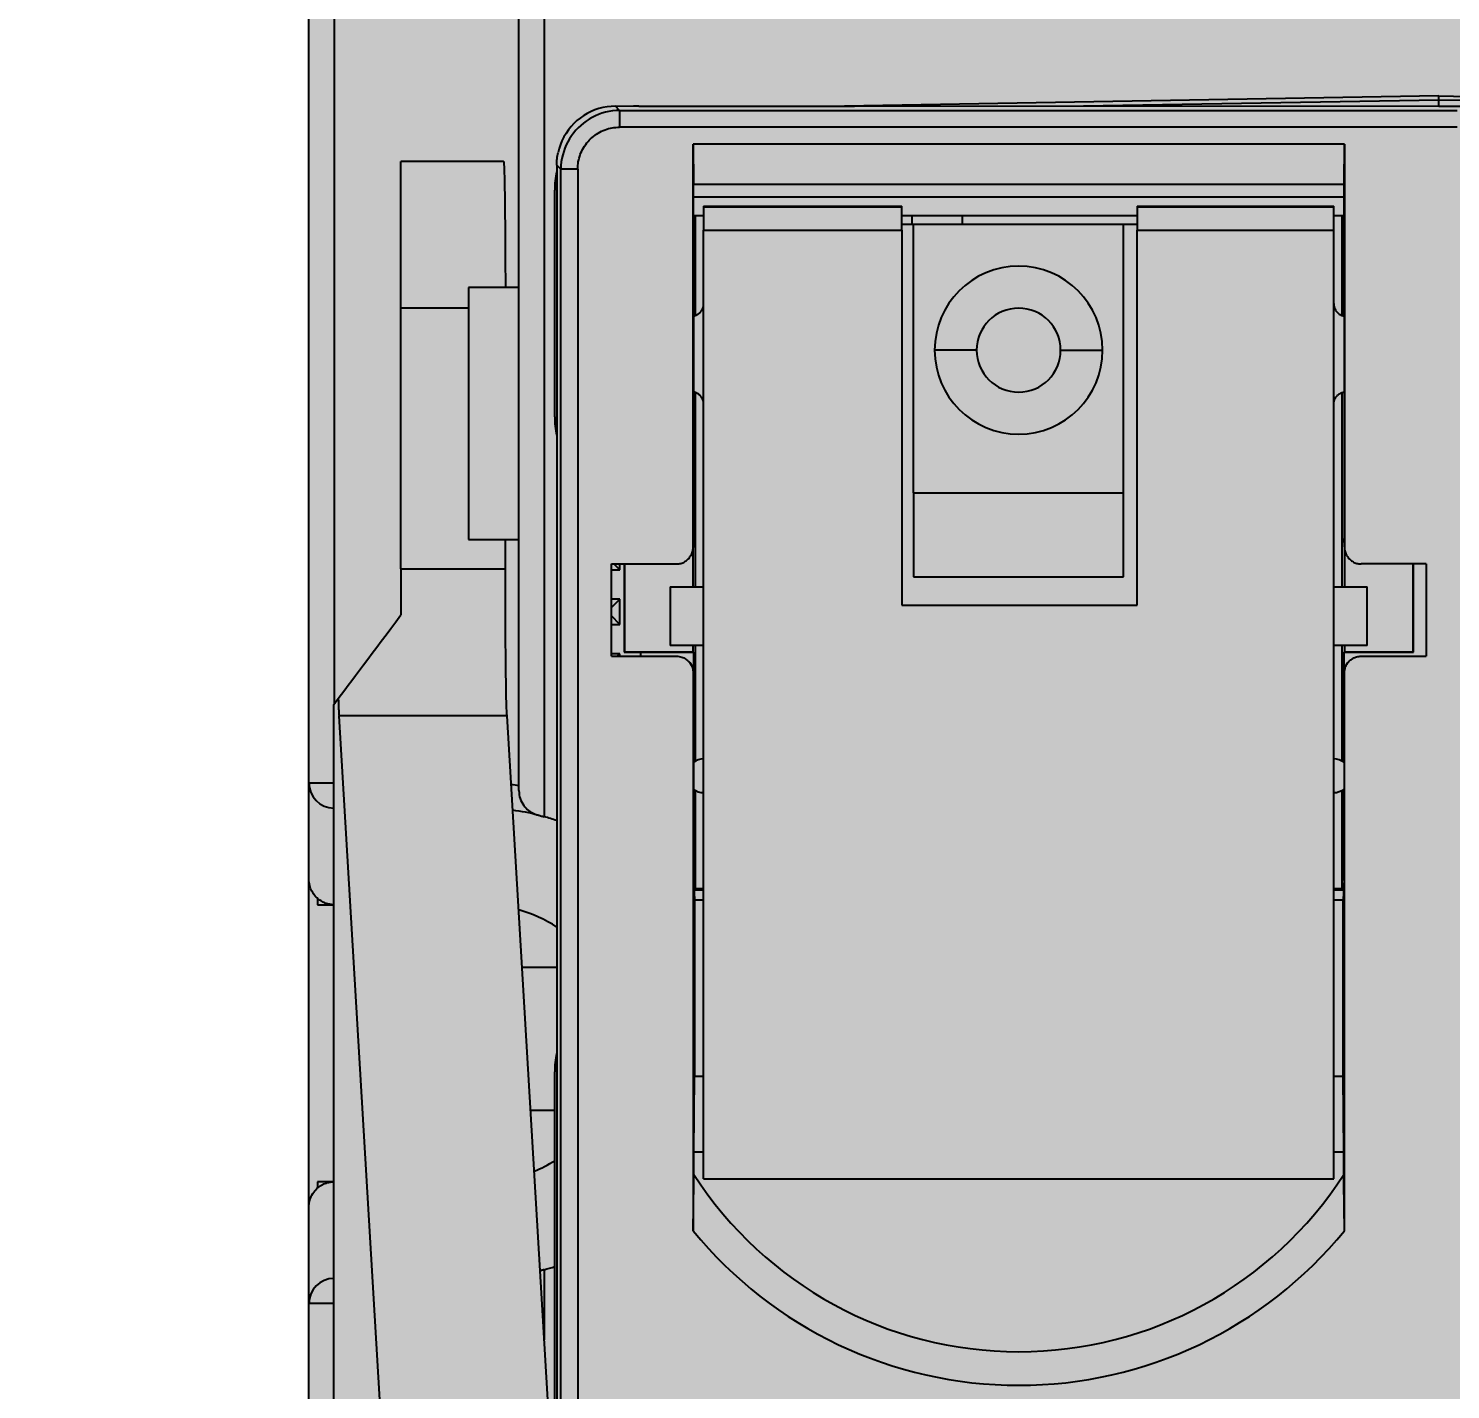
# Model space of a CAD drawing. Extents: x -20 to 1437, y -5898 to 436.
# Drawn here: x 911.7 to 928.63, y 73.53 to 89.74 of the extents above; entities that cross this region are included whole.
import ezdxf

# ---------------------------------------------------------------- set-up
doc = ezdxf.new("R2010")
doc.units = 0
doc.layers.add('MAIN-1', color=7, linetype='Continuous')
doc.layers.add('SYMS', color=7, linetype='Continuous')
doc.dimstyles.new('ISO-25', dxfattribs={"dimtxt": 2.5, "dimasz": 2.5, "dimexe": 1.25, "dimexo": 0.625, "dimtad": 1, "dimtxsty": 'Standard', "dimcen": 2.5, "dimadec": 0, "dimazin": 0, "dimtfac": 1, "dimtmove": 0, "dimatfit": 3, "dimfxl": 1, "dimarcsym": 0})

# ---------------------------------------------------------------- blocks, each defined once
blk = doc.blocks.new('*D43')
at = {"layer": 'Defpoints', "color": 0, "transparency": 16777216}
for p in [(1014.705, 432.767), (752.055, 274.435), (1014.705, -31.651)]:
    blk.add_point(p, dxfattribs=at)
at = {"layer": 'SYMS', "color": 0, "lineweight": -2, "transparency": 16777216}
for p, q in [((752.055, 275.06), (752.055, 434.017)), ((1014.705, -31.026), (1014.705, 434.017)), ((754.555, 432.767), (1012.205, 432.767))]:
    blk.add_line(p, q, dxfattribs=at)
at = {"layer": 'SYMS', "color": 0, "transparency": 16777216}
for points in [[(754.555, 433.183), (754.555, 432.35), (752.055, 432.767)], [(1012.205, 433.183), (1012.205, 432.35), (1014.705, 432.767)]]:
    blk.add_solid(points, dxfattribs=at)
at = {"layer": 'SYMS', "color": 0, "transparency": 16777216, "insert": (883.38, 434.85), "char_height": 2.5, "attachment_point": 5}
blk.add_mtext('262,65', dxfattribs=at)

msp = doc.modelspace()

# ---------------------------------------------------------------- hatches: boundary and pattern name
at = {"layer": 'SYMS', "true_color": 0x636466}
h = msp.add_hatch(color=251, dxfattribs=at)
h.dxf.hatch_style = 1
h.paths.add_polyline_path([(915.044, 38.159), (941.944, 38.159), (941.944, 117.159), (915.044, 117.159)])

# ---------------------------------------------------------------- linework, layer by layer
at = {"layer": 'MAIN-1'}
for p, q in [((915.044, 80.759), (915.044, 96.059)), ((915.344, 95.759), (915.344, 81.7)), ((917.544, 80.667), (917.544, 95.759)), ((917.844, 95.759), (917.844, 80.357)), ((928.494, 88.94), (921.418, 88.817)), ((928.494, 88.89), (924.265, 88.817)), ((928.494, 88.94), (928.493, 88.94)), ((928.493, 88.94), (928.494, 88.94)), ((928.494, 88.94), (928.494, 88.94)), ((928.494, 88.94), (928.494, 88.94)), ((928.494, 88.94), (928.495, 88.94)), ((928.495, 88.94), (928.494, 88.94)), ((928.494, 88.94), (928.494, 88.94)), ((928.494, 88.94), (928.494, 88.94)), ((928.494, 88.94), (928.494, 88.94)), ((928.494, 88.94), (928.494, 88.94)), ((928.494, 88.94), (928.494, 88.94)), ((928.494, 88.94), (928.494, 88.94)), ((928.494, 88.94), (935.569, 88.817)), ((928.494, 88.938), (928.494, 88.939)), ((928.494, 88.939), (928.494, 88.939)), ((928.494, 88.939), (928.494, 88.939)), ((928.494, 88.937), (928.494, 88.938)), ((928.494, 88.936), (928.494, 88.937)), ((928.494, 88.935), (928.494, 88.936)), ((928.494, 88.933), (928.494, 88.935)), ((928.494, 88.931), (928.494, 88.933)), ((928.494, 88.928), (928.494, 88.931)), ((928.494, 88.926), (928.494, 88.928)), ((928.494, 88.923), (928.494, 88.926)), ((928.494, 88.92), (928.494, 88.923)), ((928.494, 88.916), (928.494, 88.92)), ((928.494, 88.912), (928.494, 88.916)), ((928.494, 88.908), (928.494, 88.912)), ((928.494, 88.904), (928.494, 88.908)), ((928.494, 88.9), (928.494, 88.904)), ((928.494, 88.895), (928.494, 88.9)), ((928.494, 88.89), (928.494, 88.895)), ((928.494, 88.816), (928.494, 88.89)), ((932.722, 88.817), (928.494, 88.89)), ((918.357, 88.731), (918.314, 88.706)), ((918.402, 88.754), (918.357, 88.731)), ((918.448, 88.773), (918.402, 88.754)), ((918.496, 88.789), (918.448, 88.773)), ((918.492, 88.72), (918.453, 88.704)), ((918.531, 88.735), (918.492, 88.72)), ((918.544, 88.801), (918.496, 88.789)), ((918.572, 88.747), (918.531, 88.735)), ((918.593, 88.81), (918.544, 88.801)), ((918.613, 88.756), (918.572, 88.747)), ((918.643, 88.815), (918.593, 88.81)), ((918.656, 88.763), (918.613, 88.756)), ((918.694, 88.817), (918.643, 88.815)), ((918.699, 88.767), (918.656, 88.763)), ((918.742, 88.768), (918.694, 88.817)), ((928.494, 88.816), (918.694, 88.817)), ((918.742, 88.768), (918.699, 88.767)), ((918.742, 88.768), (928.711, 88.768)), ((918.742, 88.768), (918.742, 88.568)), ((918.969, 88.819), (921.539, 88.819)), ((938.294, 88.817), (928.494, 88.816)), ((918.164, 88.575), (918.133, 88.536)), ((918.198, 88.611), (918.164, 88.575)), ((918.234, 88.646), (918.198, 88.611)), ((918.25, 88.561), (918.221, 88.531)), ((918.273, 88.677), (918.234, 88.646)), ((918.28, 88.59), (918.25, 88.561)), ((918.314, 88.706), (918.273, 88.677)), ((918.312, 88.616), (918.28, 88.59)), ((918.345, 88.641), (918.312, 88.616)), ((918.38, 88.664), (918.345, 88.641)), ((918.416, 88.685), (918.38, 88.664)), ((918.453, 88.704), (918.416, 88.685)), ((918.568, 88.537), (918.589, 88.544)), ((918.589, 88.544), (918.61, 88.551)), ((918.61, 88.551), (918.632, 88.556)), ((918.632, 88.556), (918.653, 88.56)), ((918.653, 88.56), (918.675, 88.564)), ((918.675, 88.564), (918.697, 88.566)), ((918.697, 88.566), (918.72, 88.568)), ((918.72, 88.568), (918.742, 88.568)), ((928.711, 88.568), (918.742, 88.568)), ((918.056, 88.407), (918.038, 88.362)), ((918.079, 88.452), (918.056, 88.407)), ((918.104, 88.494), (918.079, 88.452)), ((918.133, 88.536), (918.104, 88.494)), ((918.126, 88.395), (918.107, 88.358)), ((918.147, 88.431), (918.126, 88.395)), ((918.169, 88.466), (918.147, 88.431)), ((918.194, 88.499), (918.169, 88.466)), ((918.221, 88.531), (918.194, 88.499)), ((918.338, 88.362), (918.351, 88.38)), ((918.351, 88.38), (918.366, 88.397)), ((918.366, 88.397), (918.381, 88.414)), ((918.381, 88.414), (918.397, 88.43)), ((918.397, 88.43), (918.414, 88.445)), ((918.414, 88.445), (918.431, 88.459)), ((918.431, 88.459), (918.449, 88.473)), ((918.449, 88.473), (918.467, 88.486)), ((918.467, 88.486), (918.487, 88.498)), ((918.487, 88.498), (918.506, 88.509)), ((918.506, 88.509), (918.527, 88.519)), ((918.527, 88.519), (918.547, 88.528)), ((918.547, 88.528), (918.568, 88.537)), ((917.998, 88.195), (918, 88.213)), ((918, 88.213), (918.003, 88.231)), ((918.003, 88.231), (918.006, 88.248)), ((918.006, 88.248), (918.01, 88.265)), ((918.022, 88.314), (918.01, 88.265)), ((918.038, 88.362), (918.022, 88.314)), ((918.064, 88.239), (918.055, 88.197)), ((918.076, 88.28), (918.064, 88.239)), ((918.09, 88.319), (918.076, 88.28)), ((918.107, 88.358), (918.09, 88.319)), ((918.255, 88.179), (918.26, 88.2)), ((918.26, 88.2), (918.267, 88.222)), ((918.267, 88.222), (918.274, 88.243)), ((918.274, 88.243), (918.282, 88.264)), ((918.282, 88.264), (918.292, 88.284)), ((918.292, 88.284), (918.302, 88.304)), ((918.302, 88.304), (918.313, 88.324)), ((918.313, 88.324), (918.325, 88.343)), ((918.325, 88.343), (918.338, 88.362)), ((919.617, 83.571), (919.617, 88.367)), ((927.37, 88.367), (919.617, 88.367)), ((919.617, 88.367), (919.622, 87.895)), ((927.365, 87.895), (927.37, 88.367)), ((927.37, 88.367), (927.37, 83.571)), ((917.361, 88.161), (916.139, 88.161)), ((916.139, 86.411), (916.139, 88.161)), ((917.361, 88.161), (917.362, 88.16)), ((917.362, 88.16), (917.362, 88.156)), ((917.362, 88.156), (917.363, 88.151)), ((917.363, 88.151), (917.364, 88.143)), ((917.364, 88.143), (917.365, 88.132)), ((917.365, 88.132), (917.365, 88.12)), ((917.365, 88.12), (917.366, 88.104)), ((917.366, 88.104), (917.367, 88.086)), ((917.367, 88.086), (917.368, 88.066)), ((917.368, 88.066), (917.369, 88.042)), ((917.369, 88.042), (917.369, 88.016)), ((917.994, 88.141), (917.995, 88.159)), ((917.994, 88.137), (917.994, 88.141)), ((917.994, 88.134), (917.994, 88.137)), ((917.994, 88.131), (917.994, 88.134)), ((917.994, 88.127), (917.994, 88.131)), ((917.994, 88.124), (917.994, 88.127)), ((917.994, 88.121), (917.994, 88.124)), ((917.994, 88.117), (917.994, 88.121)), ((917.994, 88.117), (917.994, 71.746)), ((917.994, 88.117), (918.043, 88.068)), ((917.995, 88.159), (917.996, 88.177)), ((917.996, 88.177), (917.998, 88.195)), ((918.044, 88.112), (918.043, 88.068)), ((918.043, 71.746), (918.043, 88.068)), ((918.243, 88.068), (918.043, 88.068)), ((918.048, 88.155), (918.044, 88.112)), ((918.055, 88.197), (918.048, 88.155)), ((918.243, 88.091), (918.245, 88.113)), ((918.243, 88.068), (918.243, 88.091)), ((918.243, 88.068), (918.243, 71.746)), ((918.245, 88.113), (918.247, 88.135)), ((918.247, 88.135), (918.25, 88.157)), ((918.25, 88.157), (918.255, 88.179)), ((917.369, 88.016), (917.37, 87.986)), ((917.37, 87.986), (917.371, 87.953)), ((917.371, 87.953), (917.372, 87.916)), ((917.372, 87.916), (917.373, 87.875)), ((917.373, 87.875), (917.373, 87.83)), ((919.622, 87.894), (919.622, 87.895)), ((919.622, 87.895), (919.622, 87.895)), ((919.622, 86.467), (919.622, 87.895)), ((919.622, 87.893), (919.622, 87.894)), ((919.622, 87.892), (919.622, 87.893)), ((919.622, 87.891), (919.622, 87.892)), ((919.622, 87.89), (919.622, 87.891)), ((919.622, 87.889), (919.622, 87.89)), ((919.622, 87.889), (927.365, 87.889)), ((927.365, 86.467), (927.365, 87.895)), ((927.365, 87.889), (927.365, 87.895)), ((917.373, 87.83), (917.374, 87.78)), ((917.374, 87.78), (917.375, 87.724)), ((917.375, 87.724), (917.376, 87.662)), ((917.969, 85.119), (917.969, 87.819)), ((919.622, 87.74), (927.365, 87.74)), ((917.376, 87.662), (917.377, 87.593)), ((917.377, 87.593), (917.377, 87.514)), ((919.742, 87.627), (922.102, 87.627)), ((919.742, 87.627), (919.742, 87.616)), ((922.102, 87.616), (919.742, 87.616)), ((919.742, 87.616), (919.742, 87.34)), ((922.102, 87.616), (922.102, 87.627)), ((922.102, 87.34), (922.102, 87.616)), ((924.902, 87.627), (927.242, 87.627)), ((924.902, 87.627), (924.902, 87.616)), ((927.242, 87.616), (924.902, 87.616)), ((924.902, 87.616), (924.902, 87.34)), ((927.242, 87.616), (927.242, 87.627)), ((927.242, 87.34), (927.242, 87.616)), ((917.377, 87.514), (917.378, 87.423)), ((917.378, 87.423), (917.379, 87.316)), ((919.742, 87.513), (919.623, 87.513)), ((919.623, 87.513), (919.623, 86.32)), ((919.644, 86.326), (919.644, 87.513)), ((924.902, 87.513), (922.102, 87.513)), ((922.102, 87.413), (922.242, 87.413)), ((922.219, 87.513), (922.219, 87.413)), ((922.242, 87.413), (924.742, 87.413)), ((922.242, 84.213), (922.242, 87.413)), ((922.819, 87.513), (922.819, 87.413)), ((924.742, 87.413), (924.902, 87.413)), ((924.742, 84.213), (924.742, 87.413)), ((927.365, 87.513), (927.242, 87.513)), ((927.344, 86.325), (927.344, 87.513)), ((927.365, 86.32), (927.365, 87.513)), ((917.379, 87.316), (917.38, 87.184)), ((917.38, 87.184), (917.381, 87.008)), ((919.742, 76.044), (919.742, 87.34)), ((919.742, 87.34), (922.102, 87.34)), ((922.102, 87.34), (922.102, 82.874)), ((924.902, 87.34), (927.242, 87.34)), ((924.902, 82.874), (924.902, 87.34)), ((927.242, 76.044), (927.242, 87.34)), ((917.381, 87.008), (917.382, 86.659)), ((917.544, 86.659), (916.944, 86.659)), ((916.944, 86.659), (916.944, 83.659)), ((916.944, 86.411), (916.139, 86.411)), ((916.139, 83.309), (916.139, 86.411)), ((919.622, 86.467), (919.622, 83.671)), ((919.66, 86.333), (919.666, 86.337)), ((919.666, 86.337), (919.672, 86.34)), ((919.672, 86.34), (919.678, 86.344)), ((919.678, 86.344), (919.683, 86.348)), ((919.683, 86.348), (919.689, 86.352)), ((919.689, 86.352), (919.694, 86.357)), ((919.694, 86.357), (919.699, 86.361)), ((919.699, 86.361), (919.704, 86.366)), ((919.704, 86.366), (919.708, 86.371)), ((919.708, 86.371), (919.712, 86.377)), ((919.712, 86.377), (919.716, 86.383)), ((919.716, 86.383), (919.72, 86.388)), ((919.72, 86.388), (919.724, 86.394)), ((919.724, 86.394), (919.727, 86.4)), ((919.727, 86.4), (919.73, 86.407)), ((919.73, 86.407), (919.732, 86.413)), ((919.732, 86.413), (919.735, 86.42)), ((919.735, 86.42), (919.737, 86.426)), ((919.737, 86.426), (919.739, 86.433)), ((919.739, 86.433), (919.74, 86.44)), ((919.74, 86.44), (919.741, 86.446)), ((919.741, 86.446), (919.742, 86.453)), ((919.742, 86.46), (919.742, 86.467)), ((919.742, 86.453), (919.742, 86.46)), ((927.242, 86.467), (927.243, 86.46)), ((927.243, 86.46), (927.243, 86.453)), ((927.243, 86.453), (927.244, 86.446)), ((927.244, 86.446), (927.245, 86.439)), ((927.245, 86.439), (927.247, 86.432)), ((927.247, 86.432), (927.248, 86.426)), ((927.248, 86.426), (927.25, 86.419)), ((927.25, 86.419), (927.253, 86.412)), ((927.253, 86.412), (927.256, 86.406)), ((927.256, 86.406), (927.259, 86.4)), ((927.259, 86.4), (927.262, 86.393)), ((927.262, 86.393), (927.265, 86.387)), ((927.265, 86.387), (927.269, 86.382)), ((927.269, 86.382), (927.273, 86.376)), ((927.273, 86.376), (927.278, 86.371)), ((927.278, 86.371), (927.282, 86.365)), ((927.282, 86.365), (927.287, 86.36)), ((927.287, 86.36), (927.292, 86.356)), ((927.292, 86.356), (927.298, 86.351)), ((927.298, 86.351), (927.303, 86.347)), ((927.303, 86.347), (927.309, 86.343)), ((927.309, 86.343), (927.314, 86.339)), ((927.314, 86.339), (927.32, 86.336)), ((927.365, 86.467), (927.365, 83.671)), ((919.622, 86.32), (919.628, 86.322)), ((919.628, 86.322), (919.635, 86.323)), ((919.635, 86.323), (919.641, 86.325)), ((919.641, 86.325), (919.648, 86.328)), ((919.648, 86.328), (919.654, 86.33)), ((919.654, 86.33), (919.66, 86.333)), ((927.32, 86.336), (927.327, 86.332)), ((927.327, 86.332), (927.333, 86.33)), ((927.333, 86.33), (927.339, 86.327)), ((927.339, 86.327), (927.346, 86.325)), ((927.346, 86.325), (927.352, 86.323)), ((927.352, 86.323), (927.359, 86.321)), ((927.359, 86.321), (927.365, 86.32)), ((922.992, 85.913), (922.492, 85.913)), ((923.992, 85.913), (924.492, 85.913)), ((919.628, 85.413), (919.622, 85.414)), ((919.635, 85.411), (919.628, 85.413)), ((919.641, 85.409), (919.635, 85.411)), ((919.648, 85.407), (919.641, 85.409)), ((919.644, 83.094), (919.644, 85.408)), ((919.654, 85.404), (919.648, 85.407)), ((919.66, 85.401), (919.654, 85.404)), ((919.666, 85.398), (919.66, 85.401)), ((919.672, 85.394), (919.666, 85.398)), ((919.678, 85.391), (919.672, 85.394)), ((919.683, 85.387), (919.678, 85.391)), ((919.689, 85.382), (919.683, 85.387)), ((919.694, 85.378), (919.689, 85.382)), ((919.699, 85.373), (919.694, 85.378)), ((919.704, 85.368), (919.699, 85.373)), ((919.708, 85.363), (919.704, 85.368)), ((919.712, 85.357), (919.708, 85.363)), ((919.716, 85.352), (919.712, 85.357)), ((919.72, 85.346), (919.716, 85.352)), ((919.724, 85.34), (919.72, 85.346)), ((919.727, 85.334), (919.724, 85.34)), ((919.73, 85.328), (919.727, 85.334)), ((919.732, 85.321), (919.73, 85.328)), ((919.735, 85.315), (919.732, 85.321)), ((927.25, 85.315), (927.253, 85.322)), ((927.253, 85.322), (927.256, 85.328)), ((927.256, 85.328), (927.259, 85.335)), ((927.259, 85.335), (927.262, 85.341)), ((927.262, 85.341), (927.265, 85.347)), ((927.265, 85.347), (927.269, 85.353)), ((927.269, 85.353), (927.273, 85.358)), ((927.273, 85.358), (927.278, 85.364)), ((927.278, 85.364), (927.282, 85.369)), ((927.282, 85.369), (927.287, 85.374)), ((927.287, 85.374), (927.292, 85.379)), ((927.292, 85.379), (927.298, 85.383)), ((927.298, 85.383), (927.303, 85.388)), ((927.303, 85.388), (927.309, 85.392)), ((927.309, 85.392), (927.314, 85.395)), ((927.314, 85.395), (927.32, 85.399)), ((927.32, 85.399), (927.327, 85.402)), ((927.327, 85.402), (927.333, 85.405)), ((927.333, 85.405), (927.339, 85.407)), ((927.339, 85.407), (927.346, 85.41)), ((927.344, 83.094), (927.344, 85.409)), ((927.346, 85.41), (927.352, 85.412)), ((927.352, 85.412), (927.359, 85.413)), ((927.359, 85.413), (927.365, 85.415)), ((919.737, 85.308), (919.735, 85.315)), ((919.739, 85.301), (919.737, 85.308)), ((919.74, 85.295), (919.739, 85.301)), ((919.741, 85.288), (919.74, 85.295)), ((919.742, 85.281), (919.741, 85.288)), ((919.742, 85.274), (919.742, 85.281)), ((919.742, 85.267), (919.742, 85.274)), ((927.242, 85.267), (927.243, 85.274)), ((927.243, 85.281), (927.244, 85.288)), ((927.243, 85.274), (927.243, 85.281)), ((927.244, 85.288), (927.245, 85.295)), ((927.245, 85.295), (927.247, 85.302)), ((927.247, 85.302), (927.248, 85.309)), ((927.248, 85.309), (927.25, 85.315)), ((922.242, 84.213), (922.242, 83.213)), ((922.242, 84.213), (924.742, 84.213)), ((924.742, 83.213), (924.742, 84.213)), ((916.944, 83.659), (917.544, 83.659)), ((917.382, 83.309), (917.382, 83.659)), ((919.622, 83.671), (919.617, 83.571)), ((919.622, 83.662), (919.617, 83.562)), ((919.622, 83.67), (919.622, 83.671)), ((919.622, 83.669), (919.622, 83.67)), ((919.622, 83.668), (919.622, 83.669)), ((919.622, 83.667), (919.622, 83.668)), ((919.622, 83.666), (919.622, 83.667)), ((919.622, 83.665), (919.622, 83.666)), ((927.37, 83.571), (927.365, 83.671)), ((927.365, 83.671), (927.365, 83.67)), ((927.365, 83.67), (927.365, 83.669)), ((927.365, 83.669), (927.365, 83.668)), ((927.365, 83.668), (927.366, 83.667)), ((927.366, 83.667), (927.366, 83.666)), ((927.366, 83.666), (927.366, 83.665)), ((927.366, 83.662), (927.37, 83.562)), ((919.579, 83.45), (919.585, 83.459)), ((919.585, 83.459), (919.591, 83.468)), ((919.591, 83.468), (919.597, 83.478)), ((919.597, 83.478), (919.602, 83.489)), ((919.602, 83.489), (919.606, 83.5)), ((919.606, 83.5), (919.61, 83.511)), ((919.61, 83.511), (919.613, 83.523)), ((919.613, 83.523), (919.615, 83.536)), ((919.615, 83.536), (919.617, 83.55)), ((919.616, 83.094), (919.616, 83.542)), ((919.617, 83.57), (919.617, 83.571)), ((919.617, 83.569), (919.617, 83.57)), ((919.617, 83.568), (919.617, 83.569)), ((919.617, 83.567), (919.617, 83.568)), ((919.617, 83.566), (919.617, 83.567)), ((919.617, 83.564), (919.617, 83.566)), ((919.617, 83.55), (919.617, 83.564)), ((927.37, 83.571), (927.37, 83.57)), ((927.37, 83.57), (927.37, 83.569)), ((927.37, 83.569), (927.37, 83.568)), ((927.37, 83.568), (927.37, 83.567)), ((927.37, 83.567), (927.37, 83.566)), ((927.37, 83.566), (927.37, 83.564)), ((927.37, 83.564), (927.371, 83.55)), ((927.371, 83.55), (927.372, 83.536)), ((927.372, 83.542), (927.372, 83.094)), ((927.372, 83.536), (927.375, 83.523)), ((927.375, 83.523), (927.378, 83.511)), ((927.378, 83.511), (927.381, 83.5)), ((927.381, 83.5), (927.386, 83.489)), ((927.386, 83.489), (927.391, 83.478)), ((927.391, 83.478), (927.396, 83.468)), ((927.396, 83.468), (927.402, 83.459)), ((927.402, 83.459), (927.409, 83.45)), ((916.139, 83.309), (917.382, 83.309)), ((916.139, 83.309), (916.139, 82.761)), ((917.382, 83.183), (917.382, 83.309)), ((918.644, 82.267), (918.644, 83.367)), ((918.644, 83.367), (919.417, 83.367)), ((918.644, 83.297), (918.744, 83.297)), ((918.744, 83.297), (918.673, 83.367)), ((918.744, 83.297), (918.744, 83.367)), ((918.795, 83.367), (918.795, 82.317)), ((918.801, 83.367), (918.801, 82.322)), ((919.417, 83.367), (919.432, 83.368)), ((919.432, 83.368), (919.446, 83.369)), ((919.446, 83.369), (919.459, 83.371)), ((919.459, 83.371), (919.472, 83.374)), ((919.472, 83.374), (919.483, 83.377)), ((919.483, 83.377), (919.494, 83.382)), ((919.494, 83.382), (919.505, 83.386)), ((919.505, 83.386), (919.515, 83.392)), ((919.515, 83.392), (919.524, 83.398)), ((919.524, 83.398), (919.533, 83.404)), ((919.533, 83.404), (919.542, 83.411)), ((919.542, 83.411), (919.55, 83.418)), ((919.55, 83.418), (919.557, 83.426)), ((919.557, 83.426), (919.565, 83.433)), ((919.565, 83.433), (919.572, 83.442)), ((919.572, 83.442), (919.579, 83.45)), ((927.409, 83.45), (927.415, 83.442)), ((927.415, 83.442), (927.422, 83.433)), ((927.422, 83.433), (927.43, 83.426)), ((927.43, 83.426), (927.438, 83.418)), ((927.438, 83.418), (927.446, 83.411)), ((927.446, 83.411), (927.454, 83.404)), ((927.454, 83.404), (927.463, 83.398)), ((927.463, 83.398), (927.473, 83.392)), ((927.473, 83.392), (927.482, 83.386)), ((927.482, 83.386), (927.493, 83.382)), ((927.493, 83.382), (927.504, 83.377)), ((927.504, 83.377), (927.516, 83.374)), ((927.516, 83.374), (927.528, 83.371)), ((927.528, 83.371), (927.541, 83.369)), ((927.541, 83.369), (927.555, 83.368)), ((927.555, 83.368), (927.57, 83.367)), ((928.344, 83.367), (927.57, 83.367)), ((928.187, 82.322), (928.187, 83.367)), ((928.194, 82.315), (928.194, 83.367)), ((928.344, 83.367), (928.344, 82.267)), ((917.382, 83.065), (917.382, 83.183)), ((922.242, 83.213), (924.742, 83.213)), ((917.383, 82.955), (917.382, 83.065)), ((917.383, 82.85), (917.383, 82.955)), ((919.342, 83.094), (919.742, 83.094)), ((919.342, 83.094), (919.342, 82.394)), ((927.242, 83.094), (927.642, 83.094)), ((927.642, 82.394), (927.642, 83.094)), ((917.383, 82.751), (917.383, 82.85)), ((918.744, 82.947), (918.644, 82.947)), ((918.744, 82.947), (918.644, 82.847)), ((918.744, 82.647), (918.744, 82.947)), ((922.102, 82.874), (924.902, 82.874)), ((916.019, 82.6), (916.078, 82.679)), ((916.078, 82.679), (916.139, 82.761)), ((917.384, 82.657), (917.383, 82.751)), ((917.384, 82.567), (917.384, 82.657)), ((918.744, 82.647), (918.644, 82.747)), ((918.644, 82.647), (918.744, 82.647)), ((915.85, 82.374), (915.904, 82.447)), ((915.904, 82.447), (915.961, 82.523)), ((915.961, 82.523), (916.019, 82.6)), ((917.385, 82.481), (917.384, 82.567)), ((917.385, 82.398), (917.385, 82.481)), ((915.744, 82.234), (915.796, 82.303)), ((915.796, 82.303), (915.85, 82.374)), ((917.386, 82.32), (917.385, 82.398)), ((917.387, 82.244), (917.386, 82.32)), ((918.744, 82.297), (918.644, 82.297)), ((918.744, 82.297), (918.714, 82.267)), ((918.744, 82.267), (918.744, 82.297)), ((918.795, 82.317), (918.801, 82.322)), ((918.795, 82.317), (918.994, 82.317)), ((918.801, 82.322), (919.616, 82.322)), ((918.994, 82.267), (918.994, 82.317)), ((918.994, 82.316), (919.623, 82.315)), ((919.742, 82.394), (919.342, 82.394)), ((919.616, 82.322), (919.616, 82.394)), ((919.623, 82.315), (919.616, 82.322)), ((919.623, 82.315), (919.623, 81.004)), ((919.644, 81.018), (919.644, 82.394)), ((927.642, 82.394), (927.242, 82.394)), ((927.344, 81.017), (927.344, 82.394)), ((927.365, 82.315), (927.372, 82.322)), ((927.365, 81.003), (927.365, 82.315)), ((927.365, 82.315), (928.194, 82.315)), ((927.372, 82.394), (927.372, 82.322)), ((927.372, 82.322), (928.187, 82.322)), ((928.194, 82.315), (928.187, 82.322)), ((915.646, 82.102), (915.694, 82.167)), ((915.694, 82.167), (915.744, 82.234)), ((917.387, 82.173), (917.387, 82.244)), ((917.388, 82.104), (917.387, 82.173)), ((917.389, 82.04), (917.388, 82.104)), ((918.644, 82.267), (919.417, 82.267)), ((919.417, 82.267), (919.435, 82.267)), ((919.435, 82.267), (919.451, 82.265)), ((919.451, 82.265), (919.467, 82.262)), ((919.467, 82.262), (919.481, 82.258)), ((919.481, 82.258), (919.494, 82.253)), ((919.494, 82.253), (919.507, 82.247)), ((919.507, 82.247), (919.519, 82.241)), ((919.519, 82.241), (919.529, 82.234)), ((919.529, 82.234), (919.54, 82.226)), ((919.54, 82.226), (919.55, 82.217)), ((919.55, 82.217), (919.559, 82.209)), ((919.559, 82.209), (919.568, 82.199)), ((919.563, 82.204), (919.559, 82.209)), ((919.574, 82.197), (919.565, 82.206)), ((919.568, 82.199), (919.576, 82.189)), ((919.583, 82.188), (919.574, 82.197)), ((919.576, 82.189), (919.584, 82.179)), ((919.59, 82.178), (919.583, 82.188)), ((919.584, 82.179), (919.591, 82.168)), ((919.597, 82.167), (919.59, 82.178)), ((919.591, 82.168), (919.598, 82.156)), ((919.603, 82.156), (919.597, 82.167)), ((919.598, 82.156), (919.603, 82.144)), ((919.608, 82.144), (919.603, 82.156)), ((919.603, 82.144), (919.608, 82.131)), ((919.612, 82.132), (919.608, 82.144)), ((919.608, 82.131), (919.612, 82.116)), ((919.616, 82.119), (919.612, 82.132)), ((919.612, 82.116), (919.615, 82.101)), ((919.618, 82.106), (919.616, 82.119)), ((919.62, 82.092), (919.618, 82.106)), ((927.369, 82.106), (927.367, 82.092)), ((927.372, 82.119), (927.369, 82.106)), ((927.375, 82.132), (927.372, 82.119)), ((927.372, 82.096), (927.374, 82.109)), ((927.374, 82.109), (927.377, 82.122)), ((927.38, 82.144), (927.375, 82.132)), ((927.377, 82.122), (927.38, 82.134)), ((927.385, 82.156), (927.38, 82.144)), ((927.38, 82.134), (927.384, 82.145)), ((927.384, 82.145), (927.389, 82.156)), ((927.391, 82.167), (927.385, 82.156)), ((927.389, 82.156), (927.395, 82.166)), ((927.397, 82.178), (927.391, 82.167)), ((927.395, 82.166), (927.4, 82.175)), ((927.405, 82.188), (927.397, 82.178)), ((927.4, 82.175), (927.407, 82.184)), ((927.413, 82.197), (927.405, 82.188)), ((927.407, 82.184), (927.414, 82.193)), ((927.422, 82.206), (927.413, 82.197)), ((927.414, 82.193), (927.421, 82.201)), ((927.421, 82.201), (927.428, 82.209)), ((927.428, 82.209), (927.424, 82.204)), ((927.428, 82.209), (927.436, 82.216)), ((927.436, 82.216), (927.444, 82.223)), ((927.444, 82.223), (927.453, 82.23)), ((927.453, 82.23), (927.462, 82.237)), ((927.462, 82.237), (927.471, 82.242)), ((927.471, 82.242), (927.481, 82.248)), ((927.481, 82.248), (927.492, 82.253)), ((927.492, 82.253), (927.503, 82.257)), ((927.503, 82.257), (927.515, 82.26)), ((927.515, 82.26), (927.528, 82.263)), ((927.528, 82.263), (927.541, 82.265)), ((927.541, 82.265), (927.555, 82.267)), ((927.555, 82.267), (927.57, 82.267)), ((927.57, 82.267), (928.344, 82.267)), ((915.51, 81.922), (915.554, 81.98)), ((915.554, 81.98), (915.599, 82.04)), ((915.599, 82.04), (915.646, 82.102)), ((917.39, 81.978), (917.389, 82.04)), ((917.391, 81.92), (917.39, 81.978)), ((919.615, 82.101), (919.617, 82.085)), ((919.617, 82.085), (919.617, 82.067)), ((919.617, 82.067), (919.622, 82.063)), ((919.617, 82.067), (919.617, 75.426)), ((919.621, 82.078), (919.62, 82.092)), ((919.622, 82.063), (919.621, 82.078)), ((919.622, 82.063), (919.622, 79.614)), ((927.366, 82.078), (927.365, 82.063)), ((927.365, 82.063), (927.37, 82.067)), ((927.365, 82.063), (927.365, 79.614)), ((927.367, 82.092), (927.366, 82.078)), ((927.37, 82.082), (927.372, 82.096)), ((927.37, 82.067), (927.37, 82.082)), ((927.37, 75.426), (927.37, 82.067)), ((915.339, 81.694), (915.393, 81.766)), ((915.393, 81.766), (915.43, 81.815)), ((915.393, 81.766), (915.394, 81.73)), ((915.43, 81.815), (915.469, 81.867)), ((915.469, 81.867), (915.51, 81.922)), ((917.391, 81.866), (917.391, 81.92)), ((917.392, 81.815), (917.391, 81.866)), ((917.393, 81.768), (917.392, 81.815)), ((917.395, 81.724), (917.393, 81.768)), ((915.339, 71.163), (915.339, 81.694)), ((915.394, 81.73), (915.395, 81.698)), ((915.395, 81.698), (915.396, 81.669)), ((915.396, 81.669), (915.397, 81.643)), ((915.397, 81.643), (915.398, 81.621)), ((915.398, 81.621), (915.399, 81.602)), ((915.399, 81.602), (915.4, 81.586)), ((917.396, 81.684), (917.395, 81.724)), ((917.397, 81.649), (917.396, 81.684)), ((917.398, 81.618), (917.397, 81.649)), ((917.399, 81.593), (917.398, 81.618)), ((915.4, 81.586), (915.401, 81.574)), ((915.401, 81.574), (915.401, 81.566)), ((915.401, 81.566), (915.402, 81.561)), ((915.402, 81.561), (915.403, 81.559)), ((915.985, 71.741), (915.403, 81.559)), ((917.404, 81.559), (915.403, 81.559)), ((917.401, 81.575), (917.399, 81.593)), ((917.402, 81.563), (917.401, 81.575)), ((917.404, 81.559), (917.402, 81.563)), ((917.985, 71.746), (917.404, 81.559)), ((915.044, 79.609), (915.044, 80.759)), ((915.044, 80.759), (915.339, 80.759)), ((917.544, 80.667), (917.545, 80.642)), ((917.545, 80.642), (917.548, 80.618)), ((917.548, 80.618), (917.552, 80.595)), ((917.552, 80.595), (917.559, 80.572)), ((919.623, 80.684), (919.623, 79.596)), ((919.644, 79.501), (919.644, 80.67)), ((927.344, 79.501), (927.344, 80.672)), ((927.365, 79.597), (927.365, 80.686)), ((917.559, 80.572), (917.567, 80.55)), ((917.567, 80.55), (917.577, 80.529)), ((917.577, 80.529), (917.588, 80.509)), ((917.588, 80.509), (917.601, 80.491)), ((917.601, 80.491), (917.614, 80.474)), ((917.614, 80.474), (917.628, 80.458)), ((917.628, 80.458), (917.643, 80.444)), ((917.643, 80.444), (917.658, 80.431)), ((917.658, 80.431), (917.674, 80.42)), ((917.674, 80.42), (917.69, 80.409)), ((917.69, 80.409), (917.706, 80.401)), ((917.706, 80.401), (917.722, 80.393)), ((917.722, 80.393), (917.738, 80.386)), ((917.738, 80.386), (917.755, 80.38)), ((917.755, 80.38), (917.771, 80.376)), ((917.771, 80.376), (917.781, 80.373)), ((917.781, 80.373), (917.792, 80.371)), ((917.792, 80.371), (917.802, 80.368)), ((917.802, 80.368), (917.812, 80.365)), ((917.812, 80.365), (917.823, 80.362)), ((917.823, 80.362), (917.833, 80.36)), ((917.833, 80.36), (917.844, 80.357)), ((915.044, 79.59), (915.044, 79.609)), ((915.046, 79.572), (915.044, 79.59)), ((915.049, 79.553), (915.046, 79.572)), ((919.622, 79.614), (919.634, 79.367)), ((927.365, 79.614), (927.353, 79.367)), ((915.053, 79.535), (915.049, 79.553)), ((915.058, 79.517), (915.053, 79.535)), ((915.064, 79.5), (915.058, 79.517)), ((915.071, 79.484), (915.064, 79.5)), ((915.079, 79.468), (915.071, 79.484)), ((915.088, 79.453), (915.079, 79.468)), ((915.097, 79.438), (915.088, 79.453)), ((915.107, 79.425), (915.097, 79.438)), ((915.118, 79.412), (915.107, 79.425)), ((915.129, 79.4), (915.118, 79.412)), ((915.14, 79.389), (915.129, 79.4)), ((919.628, 79.486), (919.644, 79.501)), ((919.742, 79.48), (919.628, 79.48)), ((919.644, 79.501), (919.742, 79.501)), ((927.242, 79.501), (927.344, 79.501)), ((927.359, 79.48), (927.242, 79.48)), ((927.359, 79.486), (927.344, 79.501)), ((915.151, 79.379), (915.14, 79.389)), ((915.144, 79.385), (915.144, 79.309)), ((915.144, 79.309), (915.339, 79.309)), ((915.163, 79.369), (915.151, 79.379)), ((915.175, 79.361), (915.163, 79.369)), ((915.188, 79.353), (915.175, 79.361)), ((915.2, 79.346), (915.188, 79.353)), ((915.213, 79.339), (915.2, 79.346)), ((915.225, 79.333), (915.213, 79.339)), ((915.238, 79.328), (915.225, 79.333)), ((915.25, 79.324), (915.238, 79.328)), ((915.263, 79.32), (915.25, 79.324)), ((915.276, 79.317), (915.263, 79.32)), ((915.288, 79.314), (915.276, 79.317)), ((915.301, 79.312), (915.288, 79.314)), ((915.314, 79.31), (915.301, 79.312)), ((915.327, 79.309), (915.314, 79.31)), ((915.339, 79.309), (915.327, 79.309)), ((919.634, 79.367), (919.634, 77.267)), ((919.634, 79.367), (919.742, 79.367)), ((927.242, 79.367), (927.353, 79.367)), ((927.353, 77.267), (927.353, 79.367)), ((917.994, 78.559), (917.581, 78.559)), ((917.969, 73.119), (917.969, 77.319)), ((919.626, 76.367), (919.634, 77.267)), ((919.634, 77.267), (919.742, 77.267)), ((927.242, 77.267), (927.353, 77.267)), ((927.361, 76.367), (927.353, 77.267)), ((917.969, 76.859), (917.682, 76.859)), ((919.626, 76.094), (919.626, 76.367)), ((919.626, 76.367), (919.742, 76.367)), ((927.242, 76.367), (927.361, 76.367)), ((927.361, 76.094), (927.361, 76.367)), ((919.625, 75.999), (919.626, 76.094)), ((919.742, 76.044), (927.242, 76.044)), ((927.362, 75.999), (927.361, 76.094)), ((915.071, 75.833), (915.08, 75.851)), ((915.08, 75.851), (915.09, 75.869)), ((915.09, 75.869), (915.101, 75.885)), ((915.101, 75.885), (915.113, 75.9)), ((915.113, 75.9), (915.125, 75.914)), ((915.125, 75.914), (915.138, 75.927)), ((915.138, 75.927), (915.152, 75.939)), ((915.339, 76.009), (915.144, 76.009)), ((915.144, 76.009), (915.144, 75.933)), ((915.152, 75.939), (915.165, 75.95)), ((915.165, 75.95), (915.179, 75.96)), ((915.179, 75.96), (915.193, 75.969)), ((915.193, 75.969), (915.208, 75.976)), ((915.208, 75.976), (915.222, 75.983)), ((915.222, 75.983), (915.237, 75.989)), ((915.237, 75.989), (915.251, 75.994)), ((915.251, 75.994), (915.266, 75.999)), ((915.266, 75.999), (915.281, 76.002)), ((915.281, 76.002), (915.295, 76.005)), ((915.295, 76.005), (915.31, 76.007)), ((915.31, 76.007), (915.325, 76.008)), ((915.325, 76.008), (915.339, 76.009)), ((919.623, 75.808), (919.624, 75.903)), ((919.624, 75.903), (919.625, 75.999)), ((927.363, 75.903), (927.362, 75.999)), ((927.365, 75.808), (927.363, 75.903)), ((915.044, 75.731), (915.047, 75.752)), ((915.044, 75.709), (915.044, 75.731)), ((915.044, 74.559), (915.044, 75.709)), ((915.047, 75.752), (915.051, 75.773)), ((915.051, 75.773), (915.056, 75.794)), ((915.056, 75.794), (915.063, 75.814)), ((915.063, 75.814), (915.071, 75.833)), ((919.62, 75.617), (919.621, 75.713)), ((919.621, 75.713), (919.623, 75.808)), ((927.366, 75.713), (927.365, 75.808)), ((927.367, 75.617), (927.366, 75.713)), ((919.617, 75.426), (919.619, 75.522)), ((919.619, 75.522), (919.62, 75.617)), ((927.369, 75.522), (927.367, 75.617)), ((927.37, 75.426), (927.369, 75.522)), ((917.803, 74.95), (917.795, 74.948)), ((917.811, 74.952), (917.803, 74.95)), ((917.819, 74.955), (917.811, 74.952)), ((917.827, 74.957), (917.819, 74.955)), ((917.836, 74.959), (917.827, 74.957)), ((917.844, 74.961), (917.836, 74.959)), ((917.844, 74.961), (917.844, 74.125)), ((915.044, 56.959), (915.044, 74.559)), ((915.339, 74.559), (915.044, 74.559))]:
    msp.add_line(p, q, dxfattribs=at)
for centre, radius, start, end in [((918.969, 87.819), 1, 90, 93.4734), ((918.969, 87.819), 1, 167.1614, 180), ((923.492, 85.913), 1, 0, 180), ((923.492, 85.913), 0.5, 0, 180), ((923.492, 85.913), 1, 180, 0), ((923.492, 85.913), 0.5, 180, 0), ((918.969, 85.119), 1, 180, 192.8386), ((919.742, 80.844), 0.2, 90, 127.0982), ((927.242, 80.844), 0.2, 52.0488, 90), ((915.344, 80.759), 0.3, 180, 269.1562), ((917.094, 77.659), 3.1, 81.6534, 83.3597), ((919.742, 80.844), 0.2, 232.9018, 270), ((927.242, 80.844), 0.2, 270, 307.9512), ((917.094, 77.659), 2.8, 76.003, 82.2722), ((917.094, 77.659), 2.8, 71.2509, 74.4629), ((917.094, 77.659), 1.65, 56.9443, 74.2912), ((918.969, 77.319), 1, 167.1614, 180), ((917.094, 77.659), 1.65, 292.4854, 302.0259), ((923.494, 78.585), 4.6, 212.7805, 327.2195), ((923.494, 78.585), 5, 219.1732, 320.8268), ((917.094, 77.659), 2.8, 285.537, 288.21), ((915.344, 74.559), 0.3, 90.8438, 180)]:
    msp.add_arc(centre, radius, start, end, dxfattribs=at)
at = {"layer": 'SYMS'}
msp.add_lwpolyline([(915.044, 117.159), (941.944, 117.159), (941.944, 38.159), (915.044, 38.159)], close=True, dxfattribs=at)

# ---------------------------------------------------------------- dimensions: what is measured, and where the dimension line sits
dim = msp.add_linear_dim(base=(1014.705, 432.767), p1=(752.055, 274.435), p2=(1014.705, -31.651), dimstyle='ISO-25', dxfattribs=at)
dim.commit()
dim.dimension.update_dxf_attribs({"geometry": '*D43', "text_midpoint": (883.38, 434.85)})

doc.saveas('drawing.dxf')
